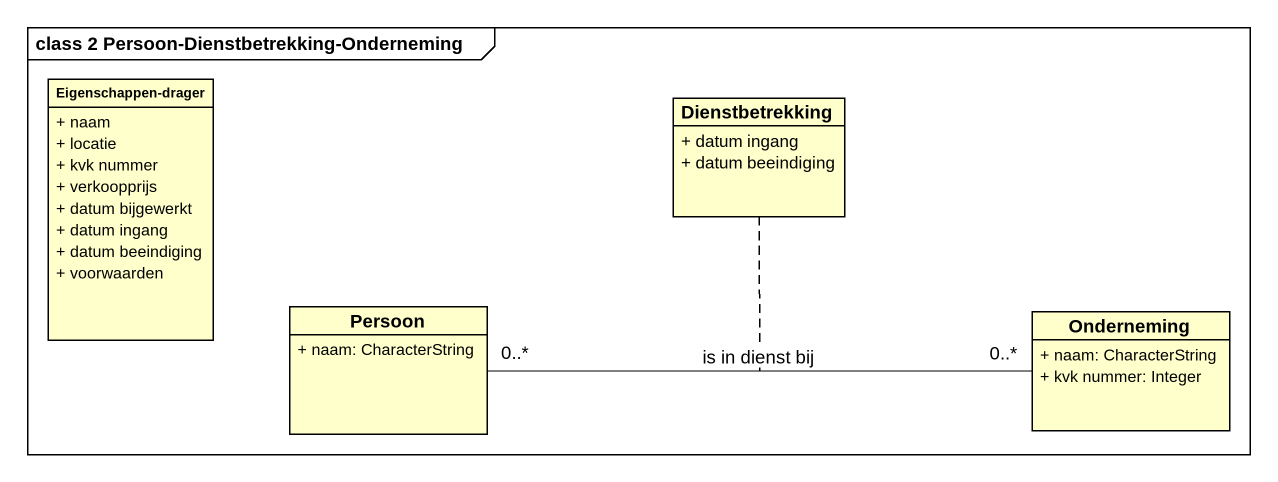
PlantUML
@startuml
mainframe class 2 Persoon-Dienstbetrekking-Onderneming
hide circle
hide empty members
skinparam classAttributeIconSize 0
class "Eigenschappen-drager" as Eigenschappen_drager {
  + naam
  + locatie
  + kvk nummer
  + verkoopprijs
  + datum bijgewerkt
  + datum ingang
  + datum beeindiging
  + voorwaarden
}
class Dienstbetrekking {
  + datum ingang
  + datum beeindiging
}
class Persoon {
  + naam: CharacterString
}
class Onderneming {
  + naam: CharacterString
  + kvk nummer: Integer
}
Persoon "0..*" -right- "0..*" Onderneming : is in dienst bij
(Persoon, Onderneming) .. Dienstbetrekking
@enduml
